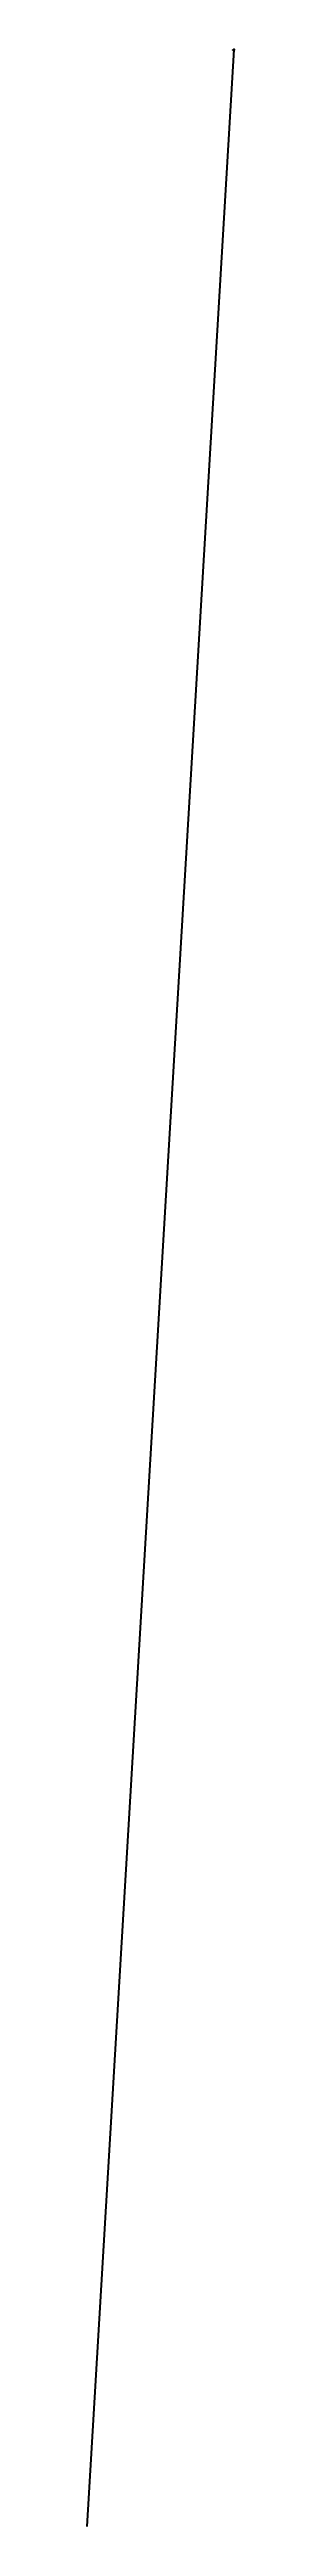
# Model space of a CAD drawing. Header units: millimetres. Extents: x 2426 to 584374, y 1065 to 9744095.
import ezdxf
from ezdxf.enums import TextEntityAlignment as Align

# ---------------------------------------------------------------- set-up
doc = ezdxf.new("R2010")
doc.units = ezdxf.units.MM
doc.header["$PDMODE"] = 32
doc.header["$PDSIZE"] = 2.5
for name, color, linetype in [('CVL_CUADCON', 1, 'Continuous'), ('CVL_CUADCON_LIN', 8, 'Continuous'), ('CVL_CUADCON_TIT', 1, 'Continuous'), ('CVL_CUADCON_TX', 2, 'Continuous'), ('CVL_PUNTO', 2, 'Continuous'), ('CVL_PUNTO_NUM', 2, 'Continuous')]:
    doc.layers.add(name, color=color, linetype=linetype)
doc.styles.add('HUECA1', font='hueca1.shx')
doc.styles.add('MONOTXT4', font='monotxt4.shx')

msp = doc.modelspace()

# ---------------------------------------------------------------- linework, layer by layer
for p, q in [((582686, 9744088), (2426, 1065)), ((582702, 9744088), (582674, 9744077)), ((583113, 9743573), (583090, 9743552)), ((583436, 9742927), (583403, 9742946)), ((583446, 9742936), (583413, 9742955))]:
    msp.add_line(p, q)
at = {"color": 2}
for points in [[(583413, 9742955), (583411, 9743032), (583404, 9743081), (583325, 9743253), (583282, 9743338), (583237, 9743400), (583181, 9743465), (583162, 9743487), (583116, 9743528), (583090, 9743552), (582734, 9744003), (582710, 9744026), (582674, 9744077)], [(582714, 9743557), (582737, 9743526), (583104, 9743072), (583179, 9743006), (583300, 9742856), (583319, 9742820), (583408, 9742659)], [(579689, 9741431), (579664, 9741458), (579663, 9741535), (579655, 9741583), (579577, 9741755), (579534, 9741841), (579489, 9741902), (579432, 9741967), (579418, 9741992), (579372, 9742034), (579346, 9742057), (578990, 9742509), (578966, 9742531), (578930, 9742582)], [(583444, 9742590), (583447, 9742562)]]:
    msp.add_lwpolyline(points, dxfattribs=at)
for points in [[(583446, 9742936), (583420, 9742963), (583419, 9743040), (583411, 9743089), (583333, 9743261), (583290, 9743347), (583245, 9743408), (583188, 9743473), (583174, 9743498), (583128, 9743539), (583102, 9743563), (582746, 9744014), (582722, 9744037), (582686, 9744088), (582702, 9744088), (582723, 9744057), (582745, 9744027), (583113, 9743573), (583187, 9743506), (583309, 9743356), (583327, 9743320), (583416, 9743159), (583452, 9743090), (583456, 9743062), (583464, 9743004), (583446, 9742936), (583420, 9742963), (583419, 9743040), (583411, 9743089), (583333, 9743261), (583290, 9743347), (583245, 9743408), (583188, 9743473)], [(584240, 9742608), (584215, 9742635), (584213, 9742712), (584206, 9742760), (584127, 9742932), (584084, 9743018), (584040, 9743079), (583983, 9743144), (583969, 9743169), (583923, 9743211), (583896, 9743234), (583540, 9743685), (583517, 9743708), (583481, 9743759), (583497, 9743759), (583517, 9743728), (583540, 9743698), (583907, 9743244), (583982, 9743177), (584103, 9743027), (584122, 9742992), (584211, 9742831), (584247, 9742761), (584250, 9742734), (584258, 9742675), (584240, 9742608), (584215, 9742635), (584213, 9742712), (584206, 9742760), (584127, 9742932), (584084, 9743018), (584040, 9743079), (583983, 9743144)], [(578990, 9742509), (578966, 9742531), (578930, 9742582)]]:
    msp.add_lwpolyline(points)
for points in [[(583477, 9743756), (583497, 9743759), (583517, 9743728), (583540, 9743698), (583907, 9743244), (583982, 9743177), (584103, 9743027), (584122, 9742992), (584211, 9742831), (584247, 9742761), (584250, 9742734), (584258, 9742675), (584240, 9742608), (584215, 9742635), (584213, 9742712), (584206, 9742760), (584127, 9742932), (584084, 9743018), (584040, 9743079), (583983, 9743144), (583965, 9743166), (583918, 9743208), (583892, 9743231), (583536, 9743683), (583513, 9743706)], [(583585, 9743761), (583605, 9743764), (583626, 9743733), (583648, 9743703), (584016, 9743249), (584090, 9743182), (584212, 9743032), (584230, 9742996), (584319, 9742835), (584355, 9742766), (584359, 9742738), (584367, 9742680), (584349, 9742612), (584323, 9742639), (584322, 9742716), (584314, 9742765), (584236, 9742937), (584193, 9743023), (584148, 9743084), (584091, 9743149), (584073, 9743171), (584027, 9743213), (584001, 9743236), (583645, 9743687), (583621, 9743710)]]:
    msp.add_lwpolyline(points, close=True, dxfattribs=at)
for points in [[(578865, 9742168), (578886, 9742138), (578908, 9742107), (579276, 9741653), (579350, 9741586), (579472, 9741436), (579490, 9741401), (579579, 9741240), (579615, 9741171), (579619, 9741143), (579627, 9741084), (579609, 9741017), (579583, 9741044), (579582, 9741121), (579574, 9741169), (579496, 9741341), (579453, 9741427), (579408, 9741488), (579351, 9741553), (579333, 9741576), (579287, 9741617), (579261, 9741640), (578899, 9742087), (578875, 9742110), (578839, 9742161)], [(579226, 9742774), (579247, 9742777), (579267, 9742746), (579289, 9742716), (579657, 9742262), (579731, 9742195), (579853, 9742045), (579871, 9742009), (579961, 9741849), (579997, 9741779), (580000, 9741752), (580008, 9741693), (579990, 9741625), (579965, 9741653), (579963, 9741730), (579955, 9741778), (579877, 9741950), (579834, 9742036), (579789, 9742097), (579732, 9742162), (579714, 9742184), (579668, 9742226), (579642, 9742249), (579286, 9742701), (579262, 9742723)]]:
    msp.add_lwpolyline(points, close=True)
at = {"layer": 'CVL_CUADCON', "color": 1, "linetype": 'Continuous', "const_width": 1, "flags": 128}
for points in [[(583870, 9743793), (584070, 9743793), (584070, 9743557), (583870, 9743557)], [(583460, 9742447), (583660, 9742447), (583660, 9742211), (583460, 9742211)]]:
    msp.add_lwpolyline(points, close=True, dxfattribs=at)
at = {"layer": 'CVL_CUADCON', "color": 1, "linetype": 'Continuous', "const_width": 0.375, "flags": 128}
for points in [[(583870, 9743782), (584070, 9743782)], [(583870, 9743767), (584070, 9743767)], [(583870, 9743571), (584070, 9743571)], [(583460, 9742435), (583660, 9742435)], [(583460, 9742421), (583660, 9742421)], [(583460, 9742225), (583660, 9742225)]]:
    msp.add_lwpolyline(points, dxfattribs=at)
at = {"layer": 'CVL_CUADCON_LIN', "color": 8, "linetype": 'Continuous'}
for p, q in [((583870, 9743773), (583898, 9743773)), ((583870, 9743759), (584070, 9743759)), ((583870, 9743751), (584070, 9743751)), ((583870, 9743743), (584070, 9743743)), ((583870, 9743736), (584070, 9743736)), ((583870, 9743728), (584070, 9743728)), ((583870, 9743721), (584070, 9743721)), ((583870, 9743713), (584070, 9743713)), ((583870, 9743706), (584070, 9743706)), ((583870, 9743698), (584070, 9743698)), ((583870, 9743691), (584070, 9743691)), ((583870, 9743683), (584070, 9743683)), ((583870, 9743676), (584070, 9743676)), ((583870, 9743668), (584070, 9743668)), ((583870, 9743661), (584070, 9743661)), ((583870, 9743653), (584070, 9743653)), ((583870, 9743646), (584070, 9743646)), ((583870, 9743638), (584070, 9743638)), ((583870, 9743631), (584070, 9743631)), ((583870, 9743623), (584070, 9743623)), ((583870, 9743616), (584070, 9743616)), ((583870, 9743608), (584070, 9743608)), ((583870, 9743601), (584070, 9743601)), ((583870, 9743593), (584070, 9743593)), ((583870, 9743586), (584070, 9743586)), ((583870, 9743578), (584070, 9743578)), ((583870, 9743571), (584070, 9743571)), ((583884, 9743773), (583884, 9743571)), ((583898, 9743782), (583898, 9743571)), ((583951, 9743782), (583951, 9743571)), ((583984, 9743782), (583984, 9743571)), ((583997, 9743782), (583997, 9743571)), ((583997, 9743773), (584070, 9743773)), ((584034, 9743773), (584034, 9743571)), ((583460, 9742427), (583488, 9742427)), ((583460, 9742413), (583660, 9742413)), ((583460, 9742405), (583660, 9742405)), ((583460, 9742397), (583660, 9742397)), ((583460, 9742390), (583660, 9742390)), ((583460, 9742382), (583660, 9742382)), ((583460, 9742375), (583660, 9742375)), ((583460, 9742367), (583660, 9742367)), ((583460, 9742360), (583660, 9742360)), ((583460, 9742352), (583660, 9742352)), ((583460, 9742345), (583660, 9742345)), ((583460, 9742337), (583660, 9742337)), ((583460, 9742330), (583660, 9742330)), ((583460, 9742322), (583660, 9742322)), ((583460, 9742315), (583660, 9742315)), ((583460, 9742307), (583660, 9742307)), ((583460, 9742300), (583660, 9742300)), ((583460, 9742292), (583660, 9742292)), ((583460, 9742285), (583660, 9742285)), ((583460, 9742277), (583660, 9742277)), ((583460, 9742270), (583660, 9742270)), ((583460, 9742262), (583660, 9742262)), ((583460, 9742255), (583660, 9742255)), ((583460, 9742247), (583660, 9742247)), ((583460, 9742240), (583660, 9742240)), ((583460, 9742232), (583660, 9742232)), ((583460, 9742225), (583660, 9742225)), ((583474, 9742427), (583474, 9742225)), ((583488, 9742435), (583488, 9742225)), ((583541, 9742435), (583541, 9742225)), ((583574, 9742435), (583574, 9742225)), ((583587, 9742435), (583587, 9742225)), ((583587, 9742427), (583660, 9742427)), ((583624, 9742427), (583624, 9742225))]:
    msp.add_line(p, q, dxfattribs=at)
at = {"layer": 'CVL_PUNTO', "color": 2}
for p in [(582686, 9744088), (582702, 9744088), (582722, 9744037), (582723, 9744057), (582745, 9744027), (582746, 9744014), (583102, 9743563), (583113, 9743573), (583128, 9743539), (583174, 9743498), (583187, 9743506), (583188, 9743473), (583245, 9743408), (583290, 9743347), (583309, 9743356), (583327, 9743320), (583333, 9743261), (583411, 9743089), (583416, 9743159), (583419, 9743040), (583452, 9743090), (583456, 9743062), (583585, 9743761), (583605, 9743764), (583621, 9743710), (583626, 9743733), (583645, 9743687), (583648, 9743703), (584001, 9743236), (584016, 9743249), (584027, 9743213), (584073, 9743171), (584090, 9743182), (584091, 9743149), (584148, 9743084), (584212, 9743032), (583420, 9742963), (583446, 9742936), (583464, 9743004), (584193, 9743023), (584230, 9742996), (584236, 9742937), (584314, 9742765), (584319, 9742835), (584322, 9742716), (584323, 9742639), (584349, 9742612), (584355, 9742766), (584359, 9742738), (584367, 9742680)]:
    msp.add_point(p, dxfattribs=at)

# ---------------------------------------------------------------- texts
at = {"style": 'MONOTXT4'}
for s, rotation, p in [("N 35%%D15' W", 305.25, (582694, 9744060)), ('15.96m', 0.8625334, (582697, 9744084)), ('62.00m', 305.25, (582702, 9744061)), ('37.00m', 303.5, (582717, 9744074)), ("S 33%%D30' E", 303.5, (582722, 9744077)), ("N 46%%D00' W", 316, (582728, 9744018)), ('33.00m', 316, (582732, 9744024)), ('38.00m', 306.25, (582738, 9744043)), ("S 36%%D15' E", 306.25, (582743, 9744047)), ("N 38%%D15' W", 308.25, (582914, 9743784)), ('575.00m', 308.25, (582918, 9743786)), ('584.00m', 309, (582933, 9743802)), ("S 39%%D00' E", 309, (582938, 9743806)), ("N 48%%D15' W", 318.25, (583109, 9743544)), ('35.00m', 318.25, (583113, 9743549)), ("N 48%%D15' W", 318.25, (583146, 9743512)), ('62.00m', 318.25, (583149, 9743516)), ('100.00m', 318, (583154, 9743543)), ("S 48%%D00' E", 318, (583158, 9743548)), ("N 29%%D00' W", 299, (583173, 9743480)), ('29.00m', 299, (583179, 9743484)), ("N 41%%D15' W", 311.25, (583209, 9743434)), ('86.00m', 311.25, (583214, 9743438)), ('193.00m', 309, (583251, 9743434)), ("S 39%%D00' E", 309, (583256, 9743437)), ("N 36%%D00'W", 306, (583259, 9743371)), ('76.00m', 306, (583265, 9743376)), ("N 26%%D45' W", 296.75, (583302, 9743301)), ('96.00m', 296.75, (583309, 9743302)), ('40.00m', 297.75, (583321, 9743341)), ("S 27%%D45' E", 297.75, (583326, 9743344)), ("N 24%%D30' W", 294.5, (583363, 9743171)), ('189.00m', 294.5, (583369, 9743174)), ('184.00m', 299, (583375, 9743242)), ("S 29%%D00' E", 299, (583381, 9743245)), ("N 08%%D45' W", 278.75, (583407, 9743064)), ('49.00m', 278.75, (583412, 9743064)), ('78.00m', 297.5, (583440, 9743127)), ("S 27%%D30' E", 297.5, (583445, 9743130)), ('28.00m', 276.5, (583461, 9743076)), ("S 06%%D30' E", 276.5, (583467, 9743077)), ('59.00m', 278, (583467, 9743033)), ("S 08%%D00' E", 278, (583473, 9743034)), ('77.00m', 271.25, (583417, 9743002)), ("N 43%%D00' W", 313, (583426, 9742944)), ("N 01%%D15' W", 271.25, (583423, 9743002)), ('37.00m', 313, (583431, 9742948)), ('70.00m', 75, (583458, 9742969)), ("S 15%%D00' W", 75, (583463, 9742965))]:
    msp.add_text(s, height=3, rotation=rotation, dxfattribs=at).set_placement(p, align=Align.MIDDLE)
at = {"color": 2, "style": 'MONOTXT4'}
for s, rotation, p in [('N 35%%d15\'00.00" W', 305.25, (578951, 9742559)), ('62.00m', 305.25, (578946, 9742555)), ('N 46%%d00\'00.00" W', 316, (578980, 9742522)), ('33.00m', 316, (578976, 9742518)), ('N 38%%d15\'00.00" W', 308.25, (579170, 9742285)), ('575.00m', 308.25, (579165, 9742281)), ('20.38m', 8.6543643, (579237, 9742773)), ('62.00m', 305.25, (579242, 9742747)), ("N 35%%D15' W", 305.25, (579247, 9742750)), ('37.00m', 303.5, (579254, 9742760)), ("S 33%%D30' E", 303.5, (579259, 9742763)), ("N 46%%D00' W", 316, (579276, 9742714)), ('33.00m', 316, (579272, 9742710)), ('38.00m', 306.25, (579276, 9742729)), ("S 36%%D15' E", 306.25, (579281, 9742733)), ('N 48%%d15\'00.00" W', 318.25, (579361, 9742048)), ('35.00m', 318.25, (579357, 9742043)), ('N 48%%d15\'00.00" W', 318.25, (579397, 9742015)), ('62.00m', 318.25, (579393, 9742011)), ('N 29%%d00\'00.00" W', 299, (579428, 9741981)), ('29.00m', 299, (579422, 9741978)), ('N 41%%d15\'00.00" W', 311.25, (579463, 9741937)), ('86.00m', 311.25, (579458, 9741933)), ('575.00m', 308.25, (579462, 9742473)), ("N 38%%D15' W", 308.25, (579466, 9742477)), ('584.00m', 309, (579471, 9742487)), ("S 39%%D00' E", 309, (579476, 9742491)), ('N 36%%d00\'00.00" W', 306, (579514, 9741873)), ('76.00m', 306, (579509, 9741870)), ('N 26%%d45\'00.00" W', 296.75, (579558, 9741799)), ('96.00m', 296.75, (579552, 9741797)), ('189.00m', 294.5, (579613, 9741668)), ('N 24%%d30\'00.00" W', 294.5, (579619, 9741670)), ("N 48%%D15' W", 318.25, (579657, 9742240)), ('35.00m', 318.25, (579653, 9742235)), ('49.00m', 278.75, (579656, 9741559)), ('N 08%%d45\'00.00" W', 278.75, (579662, 9741559)), ('77.00m', 271.25, (579660, 9741496)), ('N 01%%d15\'00.00" W', 271.25, (579666, 9741496)), ('N 43%%d00\'00.00" W', 313, (579679, 9741446)), ('37.00m', 313, (579675, 9741442)), ("N 48%%D15' W", 318.25, (579693, 9742207)), ('62.00m', 318.25, (579689, 9742203)), ('100.00m', 318, (579692, 9742226)), ("S 48%%D00' E", 318, (579696, 9742231)), ('29.00m', 309, (579721, 9742171)), ("N 39%%D00' W", 309, (579726, 9742175)), ('86.00m', 311.25, (579759, 9742128)), ("N 41%%D15' W", 311.25, (579763, 9742131)), ('193.00m', 309, (579790, 9742118)), ("S 39%%D00' E", 309, (579794, 9742122)), ('76.00m', 306, (579809, 9742065)), ("N 36%%D00' W", 306, (579814, 9742068)), ('96.00m', 296.75, (579853, 9741991)), ("N 26%%D45' W", 296.75, (579858, 9741994)), ('40.00m', 297.75, (579859, 9742026)), ("S 27%%D45' E", 297.75, (579865, 9742029)), ('184.00m', 299, (579913, 9741928)), ('189.00m', 294.5, (579914, 9741863)), ("S 29%%D00' E", 299, (579919, 9741930)), ("N 24%%D30' W", 294.5, (579919, 9741865)), ('49.00m', 278.75, (579956, 9741753)), ("N 08%%D45' W", 278.75, (579962, 9741754)), ('77.00m', 271.25, (579961, 9741691)), ("N 01%%D15' W", 271.25, (579967, 9741691)), ('37.00m', 313, (579975, 9741637)), ("N 43%%D00' W", 313, (579979, 9741641)), ('78.00m', 297.5, (579976, 9741813)), ("S 27%%D30' E", 297.5, (579981, 9741815)), ("S 15%%D00' W", 75, (579996, 9741660)), ('28.00m', 276.5, (579995, 9741765)), ("S 06%%D30' E", 276.5, (580001, 9741766)), ('59.00m', 278, (580001, 9741722)), ('70.00m', 75, (580002, 9741659)), ("S 08%%D00' E", 278, (580007, 9741723)), ('N 60%%d11\'07.90" W', 330.1855271, (583421, 9742939)), ('38.02m', 330.1855271, (583418, 9742934))]:
    msp.add_text(s, height=3, rotation=rotation, dxfattribs=at).set_placement(p, align=Align.MIDDLE)
at = {"layer": 'CVL_CUADCON_TIT', "color": 1, "style": 'MONOTXT4'}
for s, p in [('EST', (583877, 9743769)), ('LADO', (583884, 9743775)), ('PV', (583891, 9743769)), ('C O O R D E N A D A S', (584034, 9743775)), ('Y', (584015, 9743769)), ('X', (584052, 9743769)), ('EST', (583467, 9742423)), ('LADO', (583474, 9742429)), ('PV', (583481, 9742423)), ('C O O R D E N A D A S', (583624, 9742429)), ('Y', (583605, 9742423)), ('X', (583642, 9742423))]:
    msp.add_text(s, height=3, dxfattribs=at).set_placement(p, align=Align.CENTER)
at = {"layer": 'CVL_CUADCON_TIT', "color": 1, "style": 'HUECA1', "width": 1.758658}
for p, p2 in [((583895, 9743786), (584045, 9743786)), ((583485, 9742440), (583635, 9742440))]:
    msp.add_text('CUADRO DE CONSTRUCCION', height=3.75, dxfattribs=at).set_placement(p, p2, align=Align.FIT)
at = {"layer": 'CVL_CUADCON_TIT', "color": 1}
for s, height, style, p in [('RUMBO', 3, 'MONOTXT4', (583925, 9743773)), ('SUPERFICIE = 29,968.57 m2', 3.75, 'HUECA1', (583970, 9743564)), ('DISTANCIA', 3, 'MONOTXT4', (583967, 9743773)), ('V', 3, 'MONOTXT4', (583991, 9743773)), ('RUMBO', 3, 'MONOTXT4', (583514, 9742427)), ('SUPERFICIE = 26,067.19 m2', 3.75, 'HUECA1', (583560, 9742218)), ('DISTANCIA', 3, 'MONOTXT4', (583557, 9742427)), ('V', 3, 'MONOTXT4', (583580, 9742427))]:
    msp.add_text(s, height=height, dxfattribs=dict(at, style=style)).set_placement(p, align=Align.MIDDLE)
at = {"layer": 'CVL_CUADCON_TX', "color": 2, "style": 'MONOTXT4'}
for s, p in [('19', (583877, 9743618)), ('20', (583877, 9743611)), ('21', (583877, 9743603)), ('22', (583877, 9743596)), ('23', (583877, 9743588)), ('24', (583877, 9743581)), ('25', (583877, 9743573)), ('1', (583877, 9743753)), ('2', (583877, 9743746)), ('3', (583877, 9743738)), ('4', (583877, 9743731)), ('5', (583877, 9743723)), ('6', (583877, 9743716)), ('?', (583877, 9743708)), ('?', (583877, 9743701)), ('?', (583877, 9743693)), ('?', (583877, 9743686)), ('?', (583877, 9743678)), ('?', (583877, 9743671)), ('?', (583877, 9743663)), ('?', (583877, 9743656)), ('?', (583877, 9743648)), ('?', (583877, 9743641)), ('?', (583877, 9743633)), ('?', (583877, 9743626)), ('19', (583891, 9743626)), ('20', (583891, 9743618)), ('21', (583891, 9743611)), ('22', (583891, 9743603)), ('23', (583891, 9743596)), ('24', (583891, 9743588)), ('25', (583891, 9743581)), ('?', (583891, 9743716)), ('?', (583891, 9743708)), ('?', (583891, 9743701)), ('?', (583891, 9743693)), ('?', (583891, 9743686)), ('?', (583891, 9743678)), ('?', (583891, 9743671)), ('?', (583891, 9743663)), ('?', (583891, 9743656)), ('?', (583891, 9743648)), ('?', (583891, 9743641)), ('?', (583891, 9743633)), ('2', (583891, 9743753)), ('3', (583891, 9743746)), ('4', (583891, 9743738)), ('5', (583891, 9743731)), ('6', (583891, 9743723)), ('1', (583891, 9743573)), ('19', (583991, 9743626)), ('20', (583991, 9743618)), ('21', (583991, 9743611)), ('22', (583991, 9743603)), ('23', (583991, 9743596)), ('24', (583991, 9743588)), ('25', (583991, 9743581)), ('1', (583991, 9743762)), ('2', (583991, 9743753)), ('3', (583991, 9743746)), ('4', (583991, 9743738)), ('5', (583991, 9743731)), ('6', (583991, 9743723)), ('?', (583991, 9743716)), ('?', (583991, 9743708)), ('?', (583991, 9743701)), ('?', (583991, 9743693)), ('?', (583991, 9743686)), ('?', (583991, 9743678)), ('?', (583991, 9743671)), ('?', (583991, 9743663)), ('?', (583991, 9743656)), ('?', (583991, 9743648)), ('?', (583991, 9743641)), ('?', (583991, 9743633)), ('1', (583991, 9743573)), ('10', (583467, 9742340)), ('11', (583467, 9742332)), ('12', (583467, 9742325)), ('13', (583467, 9742317)), ('14', (583467, 9742310)), ('15', (583467, 9742302)), ('16', (583467, 9742295)), ('17', (583467, 9742287)), ('18', (583467, 9742280)), ('19', (583467, 9742272)), ('20', (583467, 9742265)), ('21', (583467, 9742257)), ('22', (583467, 9742250)), ('23', (583467, 9742242)), ('24', (583467, 9742235)), ('25', (583467, 9742227)), ('1', (583467, 9742407)), ('2', (583467, 9742400)), ('3', (583467, 9742392)), ('4', (583467, 9742385)), ('5', (583467, 9742377)), ('6', (583467, 9742370)), ('7', (583467, 9742362)), ('8', (583467, 9742355)), ('9', (583467, 9742347)), ('10', (583481, 9742347)), ('11', (583481, 9742340)), ('12', (583481, 9742332)), ('13', (583481, 9742325)), ('14', (583481, 9742317)), ('15', (583481, 9742310)), ('16', (583481, 9742302)), ('17', (583481, 9742295)), ('18', (583481, 9742287)), ('19', (583481, 9742280)), ('20', (583481, 9742272)), ('21', (583481, 9742265)), ('22', (583481, 9742257)), ('23', (583481, 9742250)), ('24', (583481, 9742242)), ('25', (583481, 9742235)), ('2', (583481, 9742407)), ('3', (583481, 9742400)), ('4', (583481, 9742392)), ('5', (583481, 9742385)), ('6', (583481, 9742377)), ('7', (583481, 9742370)), ('8', (583481, 9742362)), ('9', (583481, 9742355)), ('1', (583481, 9742227)), ('10', (583580, 9742347)), ('11', (583580, 9742340)), ('12', (583580, 9742332)), ('13', (583580, 9742325)), ('14', (583580, 9742317)), ('15', (583580, 9742310)), ('16', (583580, 9742302)), ('17', (583580, 9742295)), ('18', (583580, 9742287)), ('19', (583580, 9742280)), ('20', (583580, 9742272)), ('21', (583580, 9742265)), ('22', (583580, 9742257)), ('23', (583580, 9742250)), ('24', (583580, 9742242)), ('25', (583580, 9742235)), ('3', (583580, 9742400)), ('4', (583580, 9742392)), ('5', (583580, 9742385)), ('8', (583580, 9742362)), ('1', (583580, 9742416)), ('2', (583580, 9742407)), ('6', (583580, 9742377)), ('7', (583580, 9742370)), ('9', (583580, 9742355)), ('1', (583580, 9742227))]:
    msp.add_text(s, height=2.5, dxfattribs=at).set_placement(p, align=Align.CENTER)
for s, p in [('N 81%%d20\'44" E', (583910, 9743753)), ('S 33%%d30\'00" E', (583910, 9743746)), ('S 36%%d15\'00" E', (583910, 9743738)), ('S 39%%d00\'00" E', (583910, 9743731)), ('S 48%%d00\'00" E', (583910, 9743723)), ('S 39%%d00\'00" E', (583910, 9743716)), ('S 27%%d45\'00" E', (583910, 9743708)), ('S 29%%d00\'00" E', (583910, 9743701)), ('S 27%%d30\'00" E', (583910, 9743693)), ('S 06%%d30\'00" E', (583910, 9743686)), ('S 08%%d00\'00" E', (583910, 9743678)), ('S 15%%d00\'00" W', (583910, 9743671)), ('N 43%%d00\'00" W', (583910, 9743663)), ('N 01%%d15\'00" W', (583910, 9743656)), ('N 08%%d45\'00" W', (583910, 9743648)), ('N 24%%d30\'00" W', (583910, 9743641)), ('N 26%%d45\'00" W', (583910, 9743633)), ('N 36%%d00\'00" W', (583910, 9743626)), ('N 41%%d15\'00" W', (583910, 9743618)), ('N 39%%d00\'00" W', (583910, 9743611)), ('N 48%%d15\'00" W', (583910, 9743603)), ('N 48%%d15\'00" W', (583910, 9743596)), ('N 38%%d15\'00" W', (583910, 9743588)), ('N 46%%d00\'00" W', (583910, 9743581)), ('N 35%%d15\'00" W', (583910, 9743573)), ('584.0', (583960, 9743731)), ('100.0', (583960, 9743723)), ('193.0', (583960, 9743716)), ('184.0', (583960, 9743701)), ('189.0', (583960, 9743641)), ('575.0', (583960, 9743588)), ('20.4', (583962, 9743753)), ('37.0', (583962, 9743746)), ('38.0', (583962, 9743738)), ('40.0', (583962, 9743708)), ('78.0', (583962, 9743693)), ('28.0', (583962, 9743686)), ('59.0', (583962, 9743678)), ('70.0', (583962, 9743671)), ('37.0', (583962, 9743663)), ('77.0', (583962, 9743656)), ('49.0', (583962, 9743648)), ('96.0', (583962, 9743633)), ('76.0', (583962, 9743626)), ('86.0', (583962, 9743618)), ('29.0', (583962, 9743611)), ('62.0', (583962, 9743603)), ('35.0', (583962, 9743596)), ('33.0', (583962, 9743581)), ('62.0', (583962, 9743573)), ('9,743,760.9', (583998, 9743761)), ('9,743,764.0', (583998, 9743753)), ('9,743,733.2', (583998, 9743746)), ('9,743,702.5', (583998, 9743738)), ('9,743,248.7', (583998, 9743731)), ('9,743,181.7', (583998, 9743723)), ('9,743,031.8', (583998, 9743716)), ('9,742,996.4', (583998, 9743708)), ('9,742,835.4', (583998, 9743701)), ('9,742,766.2', (583998, 9743693)), ('9,742,738.4', (583998, 9743686)), ('9,742,680.0', (583998, 9743678)), ('9,742,612.4', (583998, 9743671)), ('9,742,639.4', (583998, 9743663)), ('9,742,716.4', (583998, 9743656)), ('9,742,764.8', (583998, 9743648)), ('9,742,936.8', (583998, 9743641)), ('9,743,022.6', (583998, 9743633)), ('9,743,084.0', (583998, 9743626)), ('9,743,148.7', (583998, 9743618)), ('9,743,171.2', (583998, 9743611)), ('9,743,212.5', (583998, 9743603)), ('9,743,235.8', (583998, 9743596)), ('9,743,687.4', (583998, 9743588)), ('9,743,710.3', (583998, 9743581)), ('9,743,760.9', (583998, 9743573)), ('583,585.2', (584039, 9743761)), ('583,605.3', (584039, 9743753)), ('583,625.7', (584039, 9743746)), ('583,648.2', (584039, 9743738)), ('584,015.7', (584039, 9743731)), ('584,090.1', (584039, 9743723)), ('584,211.5', (584039, 9743716)), ('584,230.1', (584039, 9743708)), ('584,319.3', (584039, 9743701)), ('584,355.4', (584039, 9743693)), ('584,358.5', (584039, 9743686)), ('584,366.7', (584039, 9743678)), ('584,348.6', (584039, 9743671)), ('584,323.4', (584039, 9743663)), ('584,321.7', (584039, 9743656)), ('584,314.3', (584039, 9743648)), ('584,235.9', (584039, 9743641)), ('584,192.7', (584039, 9743633)), ('584,148.0', (584039, 9743626)), ('584,091.3', (584039, 9743618)), ('584,073.0', (584039, 9743611)), ('584,026.8', (584039, 9743603)), ('584,000.7', (584039, 9743596)), ('583,644.7', (584039, 9743588)), ('583,621.0', (584039, 9743581)), ('583,585.2', (584039, 9743573)), ('N 89%%d08\'15" E', (583500, 9742407)), ('S 33%%d30\'00" E', (583500, 9742400)), ('S 36%%d15\'00" E', (583500, 9742392)), ('S 39%%d00\'00" E', (583500, 9742385)), ('S 48%%d00\'00" E', (583500, 9742377)), ('S 39%%d00\'00" E', (583500, 9742370)), ('S 27%%d45\'00" E', (583500, 9742362)), ('S 29%%d00\'00" E', (583500, 9742355)), ('S 27%%d30\'00" E', (583500, 9742347)), ('S 06%%d30\'00" E', (583500, 9742340)), ('S 08%%d00\'00" E', (583500, 9742332)), ('S 15%%d00\'00" W', (583500, 9742325)), ('N 43%%d00\'00" W', (583500, 9742317)), ('N 01%%d15\'00" W', (583500, 9742310)), ('N 08%%d45\'00" W', (583500, 9742302)), ('N 24%%d30\'00" W', (583500, 9742295)), ('N 26%%d45\'00" W', (583500, 9742287)), ('N 36%%d00\'00" W', (583500, 9742280)), ('N 41%%d15\'00" W', (583500, 9742272)), ('N 29%%d00\'00" W', (583500, 9742265)), ('N 48%%d15\'00" W', (583500, 9742257)), ('N 48%%d15\'00" W', (583500, 9742250)), ('N 38%%d15\'00" W', (583500, 9742242)), ('N 46%%d00\'00" W', (583500, 9742235)), ('N 35%%d15\'00" W', (583500, 9742227)), ('584.0', (583550, 9742385)), ('100.0', (583550, 9742377)), ('193.0', (583550, 9742370)), ('184.0', (583550, 9742355)), ('189.0', (583550, 9742295)), ('575.0', (583550, 9742242)), ('16.0', (583552, 9742407)), ('37.0', (583552, 9742400)), ('38.0', (583552, 9742392)), ('40.0', (583552, 9742362)), ('78.0', (583552, 9742347)), ('28.0', (583552, 9742340)), ('59.0', (583552, 9742332)), ('70.0', (583552, 9742325)), ('37.0', (583552, 9742317)), ('77.0', (583552, 9742310)), ('49.0', (583552, 9742302)), ('96.0', (583552, 9742287)), ('76.0', (583552, 9742280)), ('86.0', (583552, 9742272)), ('29.0', (583552, 9742265)), ('62.0', (583552, 9742257)), ('35.0', (583552, 9742250)), ('33.0', (583552, 9742235)), ('62.0', (583552, 9742227)), ('9,744,087.8', (583588, 9742415)), ('9,744,088.0', (583588, 9742407)), ('9,744,057.1', (583588, 9742400)), ('9,744,026.5', (583588, 9742392)), ('9,743,572.6', (583588, 9742385)), ('9,743,505.7', (583588, 9742377)), ('9,743,355.7', (583588, 9742370)), ('9,743,320.3', (583588, 9742362)), ('9,743,159.4', (583588, 9742355)), ('9,743,090.2', (583588, 9742347)), ('9,743,062.4', (583588, 9742340)), ('9,743,004.0', (583588, 9742332)), ('9,742,936.4', (583588, 9742325)), ('9,742,963.4', (583588, 9742317)), ('9,743,040.4', (583588, 9742310)), ('9,743,088.8', (583588, 9742302)), ('9,743,260.8', (583588, 9742295)), ('9,743,346.5', (583588, 9742287)), ('9,743,408.0', (583588, 9742280)), ('9,743,472.7', (583588, 9742272)), ('9,743,498.1', (583588, 9742265)), ('9,743,539.3', (583588, 9742257)), ('9,743,562.6', (583588, 9742250)), ('9,744,014.2', (583588, 9742242)), ('9,744,037.1', (583588, 9742235)), ('9,744,087.8', (583588, 9742227)), ('582,686.4', (583629, 9742415)), ('582,702.4', (583629, 9742407)), ('582,722.8', (583629, 9742400)), ('582,745.3', (583629, 9742392)), ('583,112.8', (583629, 9742385)), ('583,187.1', (583629, 9742377)), ('583,308.5', (583629, 9742370)), ('583,327.2', (583629, 9742362)), ('583,416.4', (583629, 9742355)), ('583,452.4', (583629, 9742347)), ('583,455.6', (583629, 9742340)), ('583,463.8', (583629, 9742332)), ('583,445.7', (583629, 9742325)), ('583,420.4', (583629, 9742317)), ('583,418.7', (583629, 9742310)), ('583,411.3', (583629, 9742302)), ('583,332.9', (583629, 9742295)), ('583,289.7', (583629, 9742287)), ('583,245.0', (583629, 9742280)), ('583,188.3', (583629, 9742272)), ('583,174.3', (583629, 9742265)), ('583,128.0', (583629, 9742257)), ('583,101.9', (583629, 9742250)), ('582,745.9', (583629, 9742242)), ('582,722.2', (583629, 9742235)), ('582,686.4', (583629, 9742227))]:
    msp.add_text(s, height=2.5, dxfattribs=at).set_placement(p)
at = {"layer": 'CVL_PUNTO_NUM', "color": 2, "style": 'MONOTXT4'}
for s, p in [('1', (582683, 9744092)), ('2', (582699, 9744092)), ('25', (582719, 9744041)), ('3', (582720, 9744061)), ('4', (582742, 9744031)), ('24', (582743, 9744018)), ('23', (583099, 9743567)), ('5', (583111, 9743577)), ('22', (583126, 9743544)), ('21', (583175, 9743503)), ('6', (583189, 9743510)), ('20', (583193, 9743475)), ('19', (583249, 9743405)), ('18', (583293, 9743343)), ('7', (583313, 9743353)), ('8', (583331, 9743317)), ('17', (583336, 9743257)), ('16', (583414, 9743085)), ('9', (583420, 9743156)), ('15', (583421, 9743036)), ('10', (583455, 9743086)), ('11', (583458, 9743058)), ('1', (583582, 9743765)), ('2', (583602, 9743768)), ('25', (583618, 9743714)), ('3', (583623, 9743737)), ('24', (583642, 9743691)), ('4', (583645, 9743707)), ('23', (583998, 9743240)), ('5', (584014, 9743253)), ('22', (584024, 9743217)), ('21', (584073, 9743176)), ('6', (584092, 9743186)), ('20', (584096, 9743151)), ('19', (584152, 9743081)), ('7', (584216, 9743029)), ('14', (583423, 9742959)), ('13', (583448, 9742932)), ('12', (583466, 9743000)), ('18', (584196, 9743019)), ('8', (584234, 9742993)), ('17', (584239, 9742933)), ('16', (584317, 9742761)), ('9', (584323, 9742832)), ('15', (584324, 9742712)), ('14', (584326, 9742635)), ('13', (584351, 9742608)), ('10', (584358, 9742762)), ('11', (584361, 9742734)), ('12', (584369, 9742676))]:
    msp.add_text(s, height=2.5, dxfattribs=at).set_placement(p)

doc.saveas('drawing.dxf')
